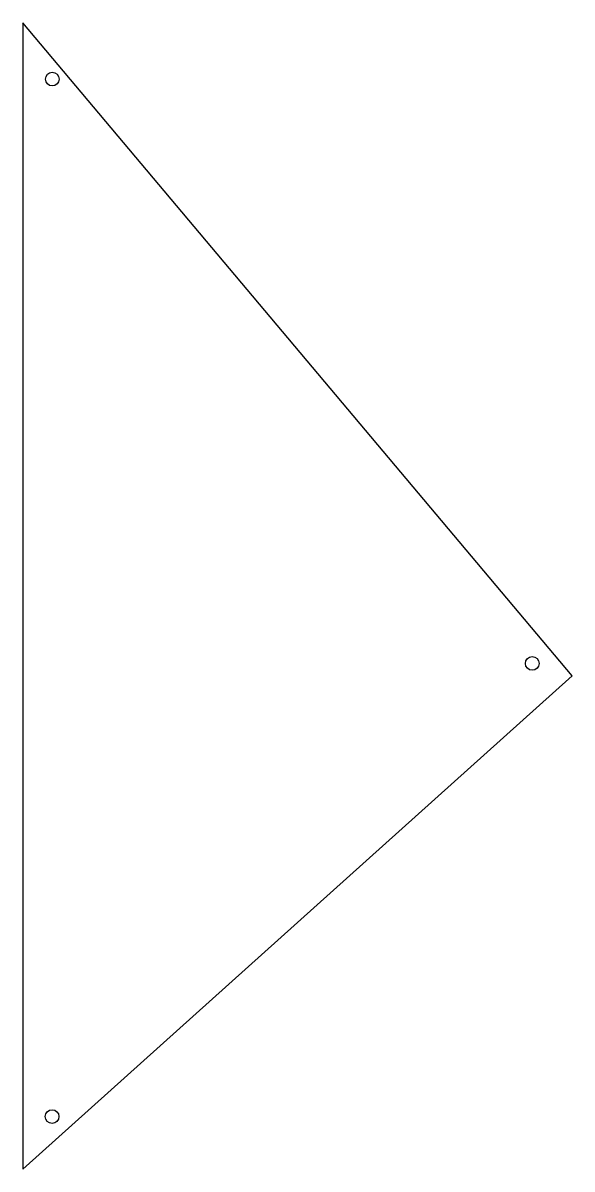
# Model space of a CAD drawing. Header units: millimetres. Extents: x 0 to 80, y 0 to 168.
import ezdxf

# ---------------------------------------------------------------- set-up
doc = ezdxf.new("R2010")
doc.units = ezdxf.units.MM

msp = doc.modelspace()

# ---------------------------------------------------------------- linework, layer by layer
msp.add_lwpolyline([(0, 167.89), (0, 0), (80.48, 72.23)], close=True)
for centre in [(4.31, 159.66), (74.65, 74.07), (4.27, 7.7)]:
    msp.add_circle(centre, 1)

doc.saveas('drawing.dxf')
